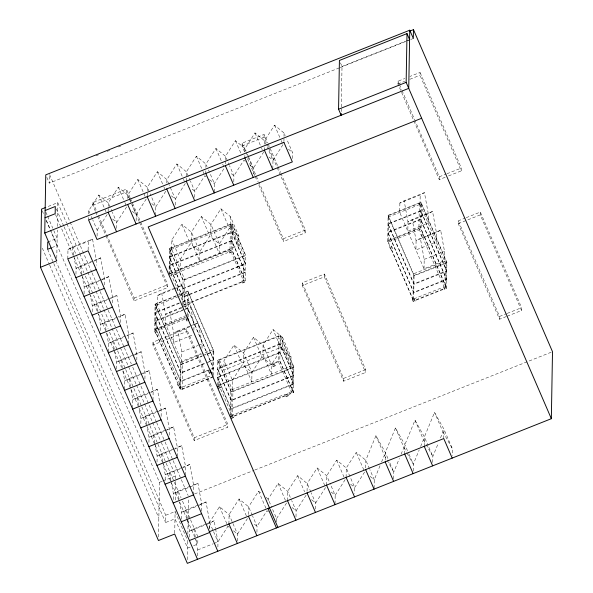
<?xml version="1.0" encoding="UTF-8"?>
<svg xmlns="http://www.w3.org/2000/svg" width="593" height="593" viewBox="0 0 593 593"><rect width="100%" height="100%" fill="white"/><g stroke="black" fill="none" stroke-linecap="round" stroke-linejoin="round"><path stroke-width="0.44" stroke-dasharray="2.96 2.22" d="M339.315 67.876L49.33 183.118L49.478 174.305L91.67 272.024M56.787 258.111L57.276 230.069M57.343 226.415L57.758 202.65L46.639 207.068M67.81 258.882L67.973 249.497L72.227 247.155L92.545 239.083L96.392 260.201L96.303 265.316M75.971 274.24L76.074 268.273L73.828 255.954M84.065 293.876L84.184 287.049L82.257 276.494M88.135 249.949L88.283 241.425L92.545 239.083M88.594 219.996L88.646 217.438M88.705 214.021L88.765 210.611L98.734 195.008L108.297 202.85L111.958 211.338M95.354 211.197L92.805 205.274L92.849 202.465L126.442 189.115L130.097 197.573M92.182 311.799L92.286 305.825L90.366 295.27L98.06 313.097M97.089 236.11L97.193 230.143L92.79 219.951M100.291 330.575L100.395 324.608L98.468 314.053M104.39 284.951L104.494 278.977L100.647 257.866L80.337 265.938L76.074 268.273L93.005 261.55M108.141 211.382L108.215 207.113M108.237 206.26L108.297 202.85L118.266 187.24L127.829 195.09L129.659 199.337M108.349 351.916L108.504 343.384L106.258 331.072M112.514 302.875L112.603 297.753L108.756 276.642L101.981 279.333M116.621 228.349L116.725 222.382L112.322 212.19M116.487 368.987L116.606 362.16L114.679 351.605M120.601 322.503L120.705 316.536L116.858 295.418L110.09 298.109M128.955 197.847L126.398 191.924L126.442 189.115M127.762 198.499L127.829 195.09L137.798 179.479L147.353 187.329L151.022 195.816M124.567 389.468L124.715 380.943L122.469 368.624M128.666 343.844L128.814 335.312L124.967 314.201L118.192 316.892M130.46 198.418L167.723 284.722L167.671 287.538L134.077 300.888L134.129 298.079L97.6 213.465M132.669 408.243L132.817 399.719L130.571 387.399M136.153 220.589L136.257 214.614L131.854 204.429M136.813 360.062L136.916 354.088L133.069 332.977L126.302 335.668M140.838 423.61L140.926 418.495L138.999 407.932M147.205 195.853L147.353 187.329L157.33 171.718L166.885 179.568L168.723 183.808M144.922 378.838L145.026 372.864L141.178 351.753L134.403 354.444M148.939 442.385L149.028 437.271L147.108 426.715M152.927 344.97L152.972 342.161L186.565 328.811L227.845 424.418L227.794 427.234L194.2 440.584L152.927 344.97L186.521 331.62L186.565 328.811M155.64 215.385L155.789 206.853L151.385 196.668M152.979 400.171L153.135 391.647L149.28 370.529L142.513 373.219M176.121 295.759L155.084 304.12L154.632 329.916L187.447 316.877M156.196 329.293L156.648 303.497L182.592 363.598L182.14 389.393L180.68 386.006M157.293 304.995L157.464 295.618L161.719 293.276L182.029 285.203L185.876 306.322L185.802 310.584M157.034 462.021L157.138 456.047L154.892 443.727M158.516 536.917L159.465 482.346L45.906 219.291M161.133 416.39L161.237 410.423L157.39 389.305L150.615 391.995M166.826 182.978L166.885 179.568L176.862 163.957L186.417 171.8L190.086 180.294M165.15 479.945L165.239 474.823L163.001 462.51M169.035 274.218L169.479 248.415L231.996 223.568L245.613 255.116L245.176 280.445L231.915 249.735M169.694 274.796L170.132 249.92L232.649 225.073L232.197 250.876M190.153 547.094L187.61 548.102L174.965 518.816L165.588 522.537L165.721 515.265L56.55 262.395M171.696 249.297L171.859 239.913L181.829 224.31L191.391 232.152L199.819 251.684L199.656 261.061L191.228 241.536L191.391 232.152L201.361 216.549L210.923 224.391L219.351 243.916L219.188 253.3L210.76 233.775L210.923 224.391L220.892 208.78L230.455 216.63L238.883 236.155L238.72 245.539L180.124 268.822L180.287 259.445L171.859 239.913M169.242 435.166L169.346 429.199L165.491 408.08L158.724 410.771M175.217 205.059L175.32 199.092L169.087 184.66M173.245 499.573L173.349 493.598L171.103 481.286M177.715 290.955L177.774 287.546L182.029 285.203M174.72 533.137L175.105 510.973M175.298 499.899L175.654 479.581M175.669 478.662L175.713 475.89L160.696 441.103M177.3 456.506L177.448 447.974L173.601 426.856L166.833 429.547M179.968 386.236L179.938 388.044L211.071 375.673M180.035 382.618L180.383 362.716L201.42 354.355M213.391 376.978L180.583 390.016L180.65 385.932M180.657 385.413L181.028 364.213L155.084 304.12M189.782 326.12L177.93 330.835L181.777 351.945L181.614 361.33L201.079 353.591M182.659 305.291L183.104 279.963L169.479 248.415M186.254 181.184L186.417 171.8L196.394 156.196L205.949 164.039L207.053 166.589M181.332 519.201L181.451 512.382L179.531 501.819M187.47 315.506L187.647 305.551M187.707 301.933L187.899 291.074L176.959 295.425M185.409 475.282L185.557 466.75L181.71 445.639L174.935 448.33M188.122 317.003L188.329 305.247M188.404 300.718L188.544 292.579L179.294 296.255M187.41 559.681L187.744 540.408M187.855 533.989L188.485 498.202M194.749 197.299L194.852 191.331L190.449 181.139M189.456 537.125L189.56 531.158L187.314 518.838M193.896 330.212L193.985 325.097L190.457 305.743M194.2 440.584L194.252 437.767L152.972 342.161M193.496 494.91L193.659 485.526L189.812 464.415L183.044 467.106M197.565 555.9L197.669 549.933L195.742 539.378M193.533 545.753L197.766 544.07L197.862 538.614M202.02 348.143L202.094 343.873L198.24 322.762L190.627 325.787M205.786 173.423L205.83 170.866M205.89 167.456L205.949 164.039L215.919 148.435L225.481 156.278L229.15 164.772M201.65 511.129L201.768 504.302L197.921 483.191L191.146 485.882M214.236 192.095L214.384 183.571L208.521 169.983M209.448 528.304L209.551 522.329L219.521 506.726L229.083 514.568L237.511 534.1L237.363 542.625M209.766 529.052L209.87 523.085L206.023 501.967L199.255 504.658M212.754 375.006L213.198 349.677L202.257 354.021M213.421 375.599L213.843 351.175L187.899 291.074M217.29 385.509L217.727 360.173L280.244 335.334L293.861 366.874L293.409 392.677L289.132 394.382M218.847 384.887L219.291 359.558L232.908 391.098L232.471 416.434M217.89 546.976L217.979 541.861L215.57 528.659M225.347 163.957L225.407 160.54M225.422 159.687L225.481 156.278L235.451 140.667L245.013 148.517L246.117 151.067M253.5 337.321L261.928 356.845L271.49 364.695L263.055 345.163L253.5 337.321L243.523 352.924L243.36 362.308L251.795 381.833L251.958 372.456L243.523 352.924L233.968 345.082L223.991 360.685L223.828 370.069L282.424 346.786L282.587 337.402L273.032 329.56L263.055 345.163L262.892 354.547L271.327 374.072L271.461 366.4M230.455 216.63L230.292 226.007L238.72 245.539M229.995 249.52L230.432 224.191L244.057 255.739L243.612 281.067L231.781 253.671M231.544 249.371L231.996 223.568M233.812 181.777L233.916 175.81L229.513 165.617M230.262 415.1L230.699 390.216L293.216 365.377L292.764 391.172L288.48 392.877M228.92 523.953L229.083 514.568L239.053 498.965L248.615 506.807L252.277 515.295M230.907 417.049L231.344 391.721L217.727 360.173M232.263 389.601L232.426 380.217L223.991 360.685M244.583 151.897L242.026 145.974L242.07 143.165L264.107 134.403L267.754 142.869M244.85 157.901L244.894 155.336M244.953 151.927L245.013 148.517L254.983 132.906L264.545 140.756L268.214 149.243M253.344 174.016L253.448 168.041L249.045 157.857M248.482 514.487L248.615 506.807L258.585 491.197L261.995 493.999M256.939 532.306L257.043 526.332L252.648 516.147M268.436 147.375L264.055 137.22L264.107 134.403M264.382 150.133L264.426 147.575M264.485 144.166L264.545 140.756L274.515 125.145L284.077 132.995L285.181 135.538M272.824 168.812L272.98 160.28L268.577 150.096M268.118 500.751L268.147 499.047L278.117 483.436L287.679 491.286L291.341 499.773M276.516 521.988L276.575 518.571L272.172 508.386M293.409 392.677L279.792 361.13L280.244 335.334M283.928 141.519L284.003 137.257M284.017 136.405L284.077 132.995M280.904 173.326L305.38 230.017L305.328 232.834L283.298 241.588L283.35 238.771L258.874 182.081M292.401 158.494L292.512 152.52L286.641 138.932M287.509 500.662L287.679 491.286L297.649 475.675L307.204 483.525L310.873 492.012M282.587 337.402L291.022 356.934L290.859 366.311L282.424 346.786M296.003 516.785L296.107 510.81L291.704 500.625M302.304 285.611L302.348 282.794L324.386 274.04L365.659 369.654L365.607 372.463L343.577 381.225L302.304 285.611L324.334 276.857L324.386 274.04M307.07 491.197L307.204 483.525L317.181 467.914L326.736 475.756L330.405 484.251M315.535 509.016L315.639 503.049L311.236 492.865M326.573 485.141L326.736 475.756L336.713 460.153L346.268 467.996L354.703 487.528L354.599 493.495M341.22 111.551L341.286 107.867M341.301 106.948L342.013 66.468L340.389 62.71M335.023 503.813L335.171 495.288L330.768 485.096M343.577 381.225L343.629 378.408L302.348 282.794M346.104 477.38L346.268 467.996L356.245 452.392L365.799 460.235L369.469 468.729M365.666 467.914L365.799 460.235L375.925 435.714L385.331 452.474L388.267 459.264M374.087 488.291L374.235 479.767L380.165 465.386M389.868 246.169L387.674 241.092L388.126 215.289L420.941 202.25L446.885 262.351L446.433 288.146M385.198 460.146L385.331 452.474L395.457 427.953L404.863 444.713L408.533 453.2M445.173 177.263L439.243 179.62L397.962 84.006L398.014 81.189L404.789 78.498M393.648 478.825L393.767 471.998L399.348 458.471M399.875 203.065L399.712 212.442L424.032 268.777L444.342 260.705L444.505 251.321L440.658 230.203L420.348 238.275L416.086 240.617L415.923 250.001L436.24 241.929L436.404 232.545L432.549 211.427L412.239 219.499L407.984 221.841L407.821 231.218L428.131 223.146L428.294 213.769L424.447 192.651L404.137 200.723L399.875 203.065L420.192 194.993L424.447 192.651M404.7 454.09L404.863 444.713L414.989 420.192L424.395 436.952L428.064 445.439M412.98 299.22L413.425 273.884L446.232 260.846L445.795 286.174M413.647 299.813L414.07 275.389L388.126 215.289M448.56 175.913L461.272 170.858L420 75.252L420.044 72.435L409.874 76.475M413.18 471.064L413.299 464.237L419.229 449.865M420.022 204.37L420.192 194.993M422.683 233.131L420.489 228.046L420.941 202.25M424.032 268.777L424.195 259.393L420.348 238.275M424.232 446.329L424.395 436.952L434.521 412.431L443.927 429.191L452.363 448.716L452.237 455.535M432.727 462.451L432.831 456.477L438.412 442.949M439.243 179.62L439.287 176.803L415.182 120.957M444.935 285.085L445.321 262.973L419.377 202.873L418.925 228.668L421.119 233.746M443.764 438.568L443.927 429.191M506.296 316.558L499.521 319.249L458.241 223.635L458.293 220.826L465.075 218.128M461.272 170.858L461.324 168.049L420.044 72.435M507.148 316.217L521.551 310.495L480.278 214.881L480.323 212.064L465.92 217.794M499.521 319.249L499.565 316.432L458.293 220.826M521.551 310.495L521.603 307.678L480.323 212.064M156.389 329.878L154.647 330.56M381.566 462.006L384.36 455.246L375.925 435.714M401.098 454.245L403.892 447.478L395.457 427.953M420.63 446.485L423.424 439.717L414.989 420.192M440.51 437.879L442.956 431.956L434.521 412.431M97.193 230.143L107.163 214.533M146.226 199.011L136.257 214.614L132.157 211.256M165.758 191.25L155.789 206.853L151.007 202.932M185.29 183.482L175.32 199.092L171.221 195.727M180.287 259.445L190.257 243.834L181.829 224.31M201.361 216.549L209.789 236.073L199.819 251.684L190.257 243.834M220.892 208.78L229.321 228.312L219.351 243.916L209.789 236.073M282.95 144.677L272.98 160.28L268.199 156.359M232.426 380.217L242.396 364.606L233.968 345.082M261.928 356.845L251.958 372.456L242.396 364.606M272.483 363.131L281.46 349.084L273.032 329.56M213.747 543.544L217.979 541.861L227.949 526.25L219.521 506.726M247.481 518.49L237.511 534.1L233.412 530.735M286.545 502.968L276.575 518.571L275.211 517.452M306.077 495.207L296.107 510.81L292.008 507.452M345.141 479.678L335.171 495.288L330.39 491.367M100.647 257.866L93.85 261.209M101.136 279.666L88.439 284.714L84.184 287.049L99.416 280.993M108.756 276.642L100.261 280.659M109.245 298.449L96.548 303.49L92.286 305.832L112.603 297.753L116.858 295.418M117.347 317.225L104.65 322.273L100.395 324.608L115.628 318.552M124.967 314.201L119.015 317.211M125.457 336.001L112.759 341.049L108.504 343.384L123.737 337.328M181.673 307.344L169.828 312.051L165.566 314.394L165.403 323.778L185.713 315.706M133.069 332.977L127.124 335.986M187.299 305.543L182.496 307.663M133.558 354.777L120.861 359.825L116.606 362.16L131.839 356.111M177.93 330.835L173.675 333.17L173.512 342.554L193.822 334.482M141.178 351.753L132.691 355.77M193.985 325.097L198.24 322.762M432.549 211.427L428.294 213.769L407.984 221.841L404.137 200.723M141.668 373.553L128.97 378.601L124.715 380.943L141.638 374.213M149.28 370.529L142.483 373.879M440.658 230.203L436.404 232.545L416.086 240.617L412.239 219.499M149.77 392.336L137.079 397.377L132.817 399.719L149.747 392.989M157.39 389.305L150.592 392.655M157.879 411.112L145.181 416.153L140.926 418.495L156.159 412.439M165.491 408.08L157.004 412.105M165.981 429.888L153.291 434.928L149.028 437.271L164.268 431.215M173.601 426.856L165.113 430.881M174.09 448.664L161.392 453.712L157.138 456.047L174.06 449.324M181.71 445.639L174.913 448.983M182.199 467.44L169.502 472.488L165.239 474.823L182.17 468.099M189.812 464.415L183.015 467.758M190.301 486.216L177.603 491.263L173.349 493.598L193.659 485.526L197.921 483.191M198.41 504.991L185.713 510.039L181.451 512.382L196.691 506.326M206.023 501.967L197.536 505.985M206.512 523.775L193.815 528.815L189.56 531.158L209.87 523.085L214.132 520.743L215.415 527.785M95.947 155.833L98.527 154.81M107.133 151.393L109.72 150.363M118.318 146.945L120.905 145.922M342.013 66.468L405.315 41.31M406.168 40.969L408.733 39.953M340.174 67.535L409.882 39.835M410.741 39.494L413.321 38.471M92.805 205.274L126.398 191.924M242.026 145.974L264.055 137.22M397.962 84.006L404.745 81.308M409.83 79.292L420 75.252M47.759 242.026L57.136 238.297L53.14 229.039M51.895 247.6L57.01 245.569L50.464 230.41M67.973 249.497L88.283 241.425M169.894 273.403L229.839 249.586M169.887 273.877L173.312 272.513M176.736 271.149L227.267 251.076M170.539 275.374L173.104 274.359M177.389 272.654L227.912 252.574M134.129 298.079L167.723 284.722M283.35 238.771L305.38 230.017M439.287 176.803L446.069 174.105M446.914 173.771L461.324 168.049M183.104 279.963L245.613 255.116M157.464 295.618L173.541 289.228M174.386 288.887L177.774 287.546M176.114 296.226L155.077 304.587L181.021 364.688L202.057 356.326M179.479 294.891L187.892 291.548L213.836 351.649L205.423 354.992M178.449 296.589L155.737 305.617L155.292 330.953L154.647 329.449L187.455 316.41M179.338 302.867L154.936 312.563L180.88 372.663L205.282 362.96M182.703 301.526L187.751 299.517L188.485 301.214M179.331 303.334L154.929 313.03L180.872 373.13L206.119 363.101M182.696 301.993L187.744 299.991M183.511 304.95L186.083 303.927M190.368 302.23L240.891 282.149M183.504 305.417L186.928 304.061M191.213 302.356L241.736 282.275M182.518 307.011L186.751 305.328M181.651 308.004L165.566 314.394L161.719 293.276M184.238 309.301L154.788 321.006L180.739 381.106L213.547 368.06L187.603 307.967L185.083 308.968M157.82 329.945L187.262 318.241M387.674 241.092L420.489 228.046M189.753 326.78L173.675 333.17L169.828 312.051M458.241 223.635L480.278 214.881M181.777 351.945L197.862 345.556M198.707 345.222L202.094 343.873M424.195 259.393L444.505 251.321M181.028 364.213L202.065 355.859M202.91 355.526L213.843 351.175M414.07 275.389L446.885 262.351M208.647 361.626L213.695 359.617L190.309 305.447M206.957 362.768L213.688 360.092L189.938 305.069M213.398 376.511L180.591 389.549L179.494 387.007M413.825 298.879L442.43 287.516M416.153 299.717L443.075 289.013M416.145 300.184L443.067 289.488M218.142 385.168L279.8 360.663L293.424 392.21L288.28 394.249M220.707 384.612L271.231 364.532M274.655 363.175L279.792 361.13M231.344 391.721L293.861 366.874M231.107 415.678L285.055 394.241M234.331 415.693L284.855 395.613M234.324 416.16L285.707 395.739M194.252 437.767L227.845 424.418M343.629 378.408L365.659 369.654M499.565 316.432L506.348 313.741M507.193 313.408L521.603 307.678M159.465 482.346L162.03 481.331M162.89 480.99L175.713 475.89M194.541 493.969L253.915 470.375M254.775 470.034L551.646 352.057M165.721 515.265L175.091 511.544L187.736 540.831M207.357 523.434L214.132 520.743M197.669 549.933L212.902 543.877M288.413 149.162L292.512 152.52M245.25 161.318L243.886 160.199L233.916 175.81L229.817 172.444M250.031 165.239L253.448 168.041L263.418 152.438L261.58 148.191M206.186 176.84L204.822 175.721L194.852 191.331L190.753 187.966M209.603 179.649L214.384 183.571L224.354 167.96L222.523 163.712M229.321 228.312L238.883 236.155M281.46 349.084L291.022 356.934M112.626 219.017L116.725 222.382L126.694 206.772L124.864 202.524M370.136 476.401L374.235 479.767L369.832 469.574M350.604 484.162L354.703 487.528L364.673 471.917L356.245 452.392M311.54 499.684L315.639 503.049L325.609 487.439L317.181 467.914M266.094 497.364L268.147 499.047L271.809 507.534M268.377 511.848L267.013 510.729L257.043 526.332L252.944 522.974M227.949 526.25L229.313 527.37M442.956 431.956L452.363 448.716M423.424 439.717L425.663 443.712M426.108 444.505L432.831 456.477L428.428 446.292M403.892 447.478L406.576 452.266M407.028 453.067L413.299 464.237L408.896 454.053M384.36 455.246L386.599 459.234M387.044 460.035L393.767 471.998L388.63 460.116M398.014 81.189L399.111 83.732M399.474 84.577L401.669 89.654M402.032 90.499L414.818 120.112M422.69 232.656L420.496 227.579L387.681 240.617L389.875 245.702M424.514 236.889L446.077 286.834M424.506 237.363L446.069 287.301M422.579 237.133L444.505 287.924M391.706 249.935L412.898 299.028M391.328 249.557L413.254 300.34M274.515 125.145L280.748 139.577M281.112 140.43L282.579 143.825M268.125 143.714L277.62 165.714M277.984 166.559L280.541 172.481M268.807 148.22L276.842 166.833M277.205 167.678L305.328 232.834M324.334 276.857L365.607 372.463M254.983 132.906L261.216 147.346M247.577 154.462L248.682 157.004M242.07 143.165L245.724 151.623M246.088 152.468L258.511 181.236M247.503 158.665L254.805 175.587M255.175 176.44L257.362 181.51M258.822 184.897L283.298 241.588M235.451 140.667L240.951 153.409M215.919 148.435L222.153 162.867M336.713 460.153L344.77 478.833M196.394 156.196L202.621 170.628M202.991 171.481L204.088 174.023M232.619 251.862L245.168 280.919M176.862 163.957L183.089 178.389M183.459 179.242L184.92 182.637M297.649 475.675L304.609 491.805M157.33 171.718L163.557 186.15M163.927 187.003L164.661 188.7M278.117 483.436L286.182 502.115M137.798 179.479L145.129 196.461M175.424 270.971L169.339 256.858L231.848 232.019L245.465 263.559L182.955 288.406L177.218 275.122M175.417 271.438L169.324 257.325L231.841 232.486L245.458 264.026L182.948 288.873L176.855 274.759M221.367 386.666L217.423 377.533L279.94 352.687L293.557 384.234L231.048 409.081L221.73 387.496M220.64 389.038L231.752 414.774M258.585 491.197L265.916 508.179M130.023 200.182L131.49 203.577M129.318 198.699L130.416 201.235M131.876 204.622L139.177 221.545M139.548 222.39L167.671 287.538M186.521 331.62L227.794 427.234M118.266 187.24L124.493 201.679M239.053 498.965L247.118 517.637M98.734 195.008L106.799 213.68M158.027 333.525L179.219 382.626M156.834 334.526L177.663 382.774M156.463 334.148L177.292 382.396M179.116 386.629L180.583 390.016M92.849 202.465L97.237 212.62M95.725 212.049L97.185 215.429M97.548 216.275L105.584 234.895M105.954 235.74L134.077 300.888M88.765 210.611L89.862 213.161M91.329 216.556L92.426 219.106M209.551 522.329L213.213 530.824M213.584 531.669L217.979 541.861M92.034 272.876L99.743 290.718M100.106 291.571L107.807 309.413M108.178 310.265L123.952 346.809M124.315 347.654L131.29 363.798M132.758 367.2L156.233 421.586M156.596 422.438L164.669 441.133M165.039 441.978L172.741 459.827M173.104 460.672L188.151 495.518M46.832 177.337L49.33 183.118M57.758 202.65L66.549 223.012M66.913 223.865L79.373 252.714M79.736 253.567L87.43 271.386M87.794 272.231L103.553 308.723M103.916 309.568L111.61 327.388M111.973 328.24L120.031 346.905M120.401 347.757L136.153 384.242M136.516 385.094L144.21 402.914M144.581 403.759L152.268 421.586M152.638 422.431L160.332 440.251M56.394 209.018L63.725 226.007M64.096 226.852L76.556 255.724M76.927 256.576L83.887 272.706M85.355 276.108L108.082 328.752M109.549 332.147L117.251 349.981M117.614 350.834L125.316 368.661M125.679 369.513L141.445 406.027M141.809 406.88L149.51 424.707M149.873 425.559L157.575 443.394M157.938 444.239L181.035 497.735M182.496 501.129L190.197 518.964M190.561 519.816L197.899 536.798M55.534 214.592L73.866 257.051M74.229 257.903L81.93 275.73M82.294 276.583L89.995 294.417M98.423 313.949L114.19 350.463M114.553 351.308L121.521 367.445M122.988 370.84L130.682 388.674M131.053 389.519L146.812 426.033M147.183 426.886L154.877 444.713M155.247 445.565L162.942 463.4M163.312 464.245L187.136 519.446M187.507 520.291L197.766 544.07M45.869 212.198L47.321 215.563M47.685 216.408L52.777 228.194M42.244 210.804L43.704 214.199M46.106 220.307L50.101 229.573M47.633 249.297L165.588 522.537M42.348 248.156L49.308 264.278M49.679 265.123L158.842 518M193.815 528.815L195.579 538.496M185.713 510.039L187.158 517.956M177.603 491.263L179.368 500.944M169.502 472.488L170.94 480.404M161.392 453.712L162.838 461.628M153.291 434.928L154.729 442.852M145.181 416.153L146.945 425.833M137.079 397.377L138.844 407.057M128.97 378.601L130.416 386.517M120.861 359.825L122.306 367.742M112.759 341.049L114.523 350.722M104.65 322.273L106.095 330.19M96.548 303.49L98.312 313.171M88.439 284.714L90.203 294.387M80.337 265.938L82.101 275.612M72.227 247.155L73.673 255.079M232.923 415.093A1.697 0.43 -23.3 0 1 233.175 415.093M218.439 385.532A1.697 0.43 -23.3 0 1 218.847 385.354M171.043 247.792L170.606 273.128L184.223 304.669L184.66 279.34L171.043 247.792M278.68 335.949L278.243 361.285L291.86 392.825L292.297 367.497L278.68 335.949M388.771 216.793L388.333 242.122L421.149 229.083L421.586 203.755L388.771 216.793M231.989 224.043L169.472 248.882L183.089 280.43L245.606 255.583L231.989 224.043M231.7 240.461L169.19 265.301L182.807 296.848L245.324 272.002L231.7 240.461M231.693 240.928L169.183 265.775L182.8 297.315L245.309 272.476L231.693 240.928M420.934 202.717L388.118 215.756L414.062 275.856L446.877 262.818L420.934 202.717M420.793 210.693L387.978 223.731L413.921 283.832L446.737 270.793L420.793 210.693M420.785 211.16L387.97 224.198L413.914 284.299L446.729 271.26L420.785 211.16M187.596 308.434L154.78 321.473L180.724 381.573L213.539 368.535L187.596 308.434M420.645 219.136L387.829 232.174L413.773 292.275L446.588 279.236L420.645 219.136M420.637 219.603L387.822 232.649L413.766 292.742L446.581 279.703L420.637 219.603M280.237 335.801L217.72 360.648L231.337 392.188L293.854 367.349L280.237 335.801M280.096 343.777L217.579 368.616L231.196 400.164L293.713 375.317L280.096 343.777M280.089 344.244L217.572 369.091L231.188 400.631L293.705 375.792L280.089 344.244M279.948 352.22L217.431 377.066L231.055 408.607L293.565 383.767L279.948 352.22"/><path stroke-width="0.89" d="M410.03 31.021L413.477 29.65L552.506 351.716L551.342 418.695L187.344 563.35L174.698 534.056L158.45 540.519L40.494 267.273L41.51 209.107L45.787 207.409M40.494 267.273L56.743 260.816L44.749 233.027L45.765 174.861L409.756 30.206L413.321 38.471L413.477 29.65M47.759 242.026L47.633 249.297L51.042 247.941M341.19 113.389L341.16 115.227L338.566 109.223L339.418 60.456L406.998 33.601L409.593 39.612M551.342 418.695L406.146 82.368L406.998 33.601M409.756 30.206L408.74 88.372L44.749 233.027M45.142 210.508L55.297 206.475L55.171 213.747L45.009 217.779M338.566 109.223L406.146 82.368M421.645 118.266L148.198 226.934L277.895 527.362M75.911 277.657L96.229 269.585M84.021 296.433L104.331 288.361M92.123 315.217L112.44 307.137M100.232 333.992L120.542 325.92M108.334 352.768L128.651 344.696M116.443 371.544L136.753 363.472M124.552 390.32L144.862 382.248M132.654 409.096L152.964 401.024M140.763 427.872L161.074 419.8M148.865 446.655L169.183 438.583M156.975 465.431L177.285 457.359M165.076 484.207L185.394 476.135M173.186 502.983L193.496 494.91M181.288 521.758L201.605 513.686M209.388 531.713L443.764 438.568L452.192 458.1M189.397 540.534L209.707 532.462M423.535 235.932L422.609 233.805M421.971 236.555L421.045 234.42M446.225 288.509L445.306 286.375M444.668 289.132L443.742 286.997M392.284 248.356L391.358 246.221M390.72 248.978L389.801 246.844M414.981 300.933L414.055 298.798M413.417 301.548L412.491 299.421M188.544 320.257L187.625 318.122M186.988 320.88L186.061 318.745M211.241 372.834L210.322 370.699M209.677 373.457L208.758 371.322M157.293 332.673L156.374 330.546M155.737 333.296L154.81 331.161M179.99 385.25L179.071 383.115M178.434 385.873L177.507 383.738M424.232 446.329L432.66 465.861M404.7 454.09L413.136 473.622M264.382 150.133L272.81 169.665M385.168 461.858L393.604 481.383M244.85 157.901L253.285 177.426M365.636 469.619L374.072 489.143M225.318 165.662L233.753 185.186M346.104 477.38L354.54 496.904M205.786 173.423L214.221 192.947M326.573 485.141L335.008 504.673M186.254 181.184L194.689 200.716M307.041 492.902L315.476 512.434M166.722 188.945L175.157 208.477M287.509 500.662L295.944 520.194M147.19 196.706L155.625 216.237M267.977 508.431L276.412 527.955M127.658 204.474L136.093 223.998M248.452 516.192L256.88 535.716M108.126 212.235L116.562 231.759M228.92 523.953L237.348 543.477M217.816 551.238L88.12 250.809L67.81 258.882L197.506 559.31M275.278 365.481A1.697 0.43 -23.3 0 1 273.062 366.363M274.633 363.983A1.697 0.43 -23.3 0 1 272.409 364.865M288.25 395.524A1.697 0.43 -23.3 0 1 286.034 396.406M287.605 394.026A1.697 0.43 -23.3 0 1 285.381 394.908M233.56 417.257A1.697 0.43 -23.3 0 1 231.344 418.139M232.916 415.76A1.697 0.43 -23.3 0 1 230.692 416.642M220.596 387.214A1.697 0.43 -23.3 0 1 218.372 388.096M219.944 385.717A1.697 0.43 -23.3 0 1 217.727 386.599M189.352 302.134A1.697 0.43 -23.3 0 1 187.136 303.016M190.005 303.638A1.697 0.43 -23.3 0 1 187.781 304.52M176.388 272.091A1.697 0.43 -23.3 0 1 174.164 272.973M177.033 273.595A1.697 0.43 -23.3 0 1 174.816 274.477M231.077 250.357A1.697 0.43 -23.3 0 1 228.854 251.239M231.722 251.862A1.697 0.43 -23.3 0 1 229.506 252.744M244.042 280.4A1.697 0.43 -23.3 0 1 241.825 281.282M244.694 281.905A1.697 0.43 -23.3 0 1 242.47 282.787M283.914 142.372L88.594 219.996L97.03 239.52L292.342 161.904L283.914 142.372"/></g></svg>
